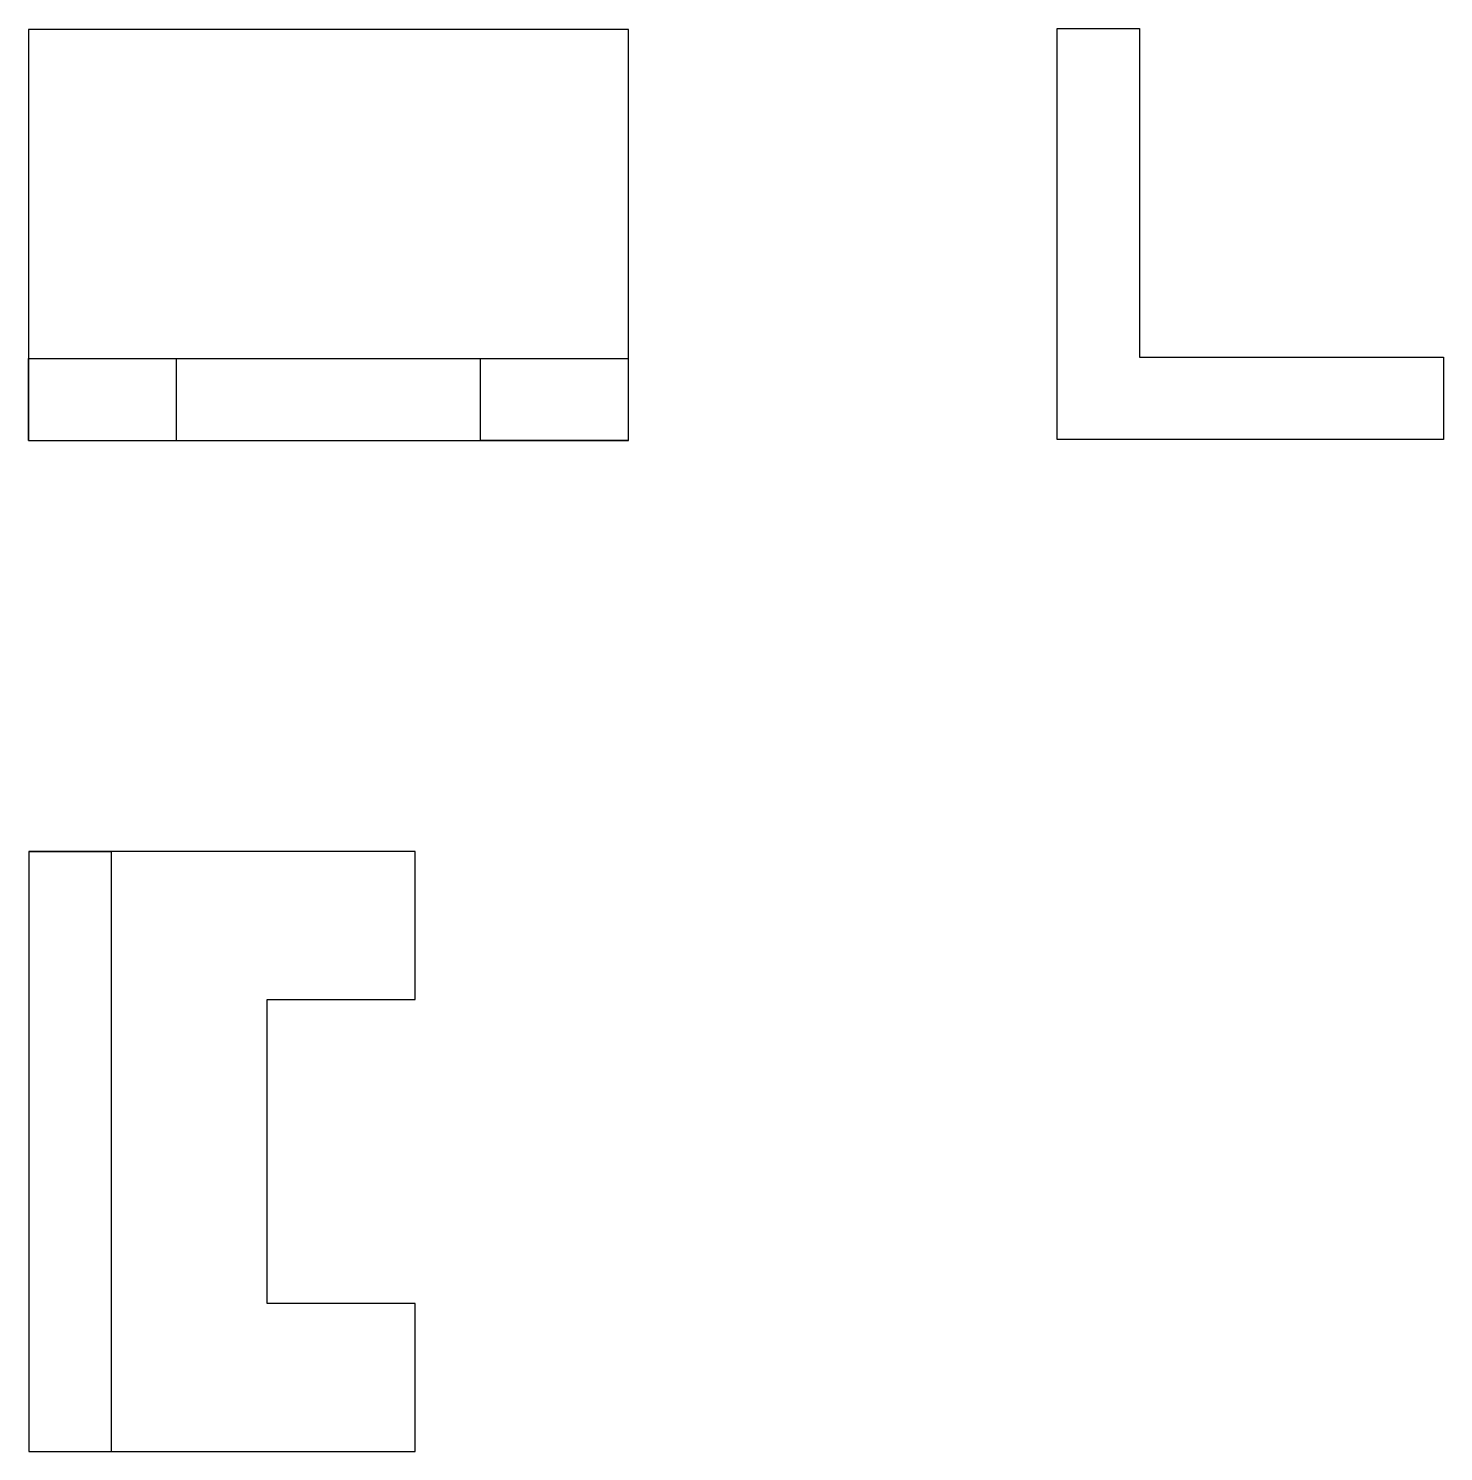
# Model space of a CAD drawing. Header units: inches. Extents: x 5 to 22.2, y 2.7 to 20.
import ezdxf

# ---------------------------------------------------------------- set-up
doc = ezdxf.new("R2010")
doc.units = ezdxf.units.IN
doc.header["$MEASUREMENT"] = 0

msp = doc.modelspace()

# ---------------------------------------------------------------- linework, layer by layer
for p, q in [((12.289, 20.007), (4.989, 20.007)), ((4.989, 20.007), (4.989, 15.007)), ((12.289, 15.007), (12.289, 20.007)), ((17.508, 15.021), (17.508, 20.021)), ((17.508, 20.021), (18.508, 20.021)), ((18.508, 20.021), (18.508, 16.021)), ((4.989, 15.007), (4.989, 16.007)), ((4.989, 16.007), (12.289, 16.007)), ((6.789, 15.007), (6.789, 16.007)), ((10.489, 15.007), (10.489, 16.007)), ((18.508, 16.021), (22.208, 16.021)), ((22.208, 16.021), (22.208, 15.021)), ((4.989, 15.007), (12.289, 15.007)), ((4.989, 15.007), (6.789, 15.007)), ((12.289, 15.007), (10.489, 15.007)), ((22.208, 15.021), (17.508, 15.021)), ((4.995, 10.01), (4.995, 2.71)), ((9.695, 10.01), (4.995, 10.01)), ((4.995, 10.01), (5.995, 10.01)), ((5.995, 10.01), (5.995, 2.71)), ((9.695, 8.21), (9.695, 10.01)), ((7.895, 4.51), (7.895, 8.21)), ((7.895, 8.21), (9.695, 8.21)), ((9.695, 4.51), (7.895, 4.51)), ((9.695, 2.71), (9.695, 4.51)), ((4.995, 2.71), (9.695, 2.71))]:
    msp.add_line(p, q)

doc.saveas('drawing.dxf')
